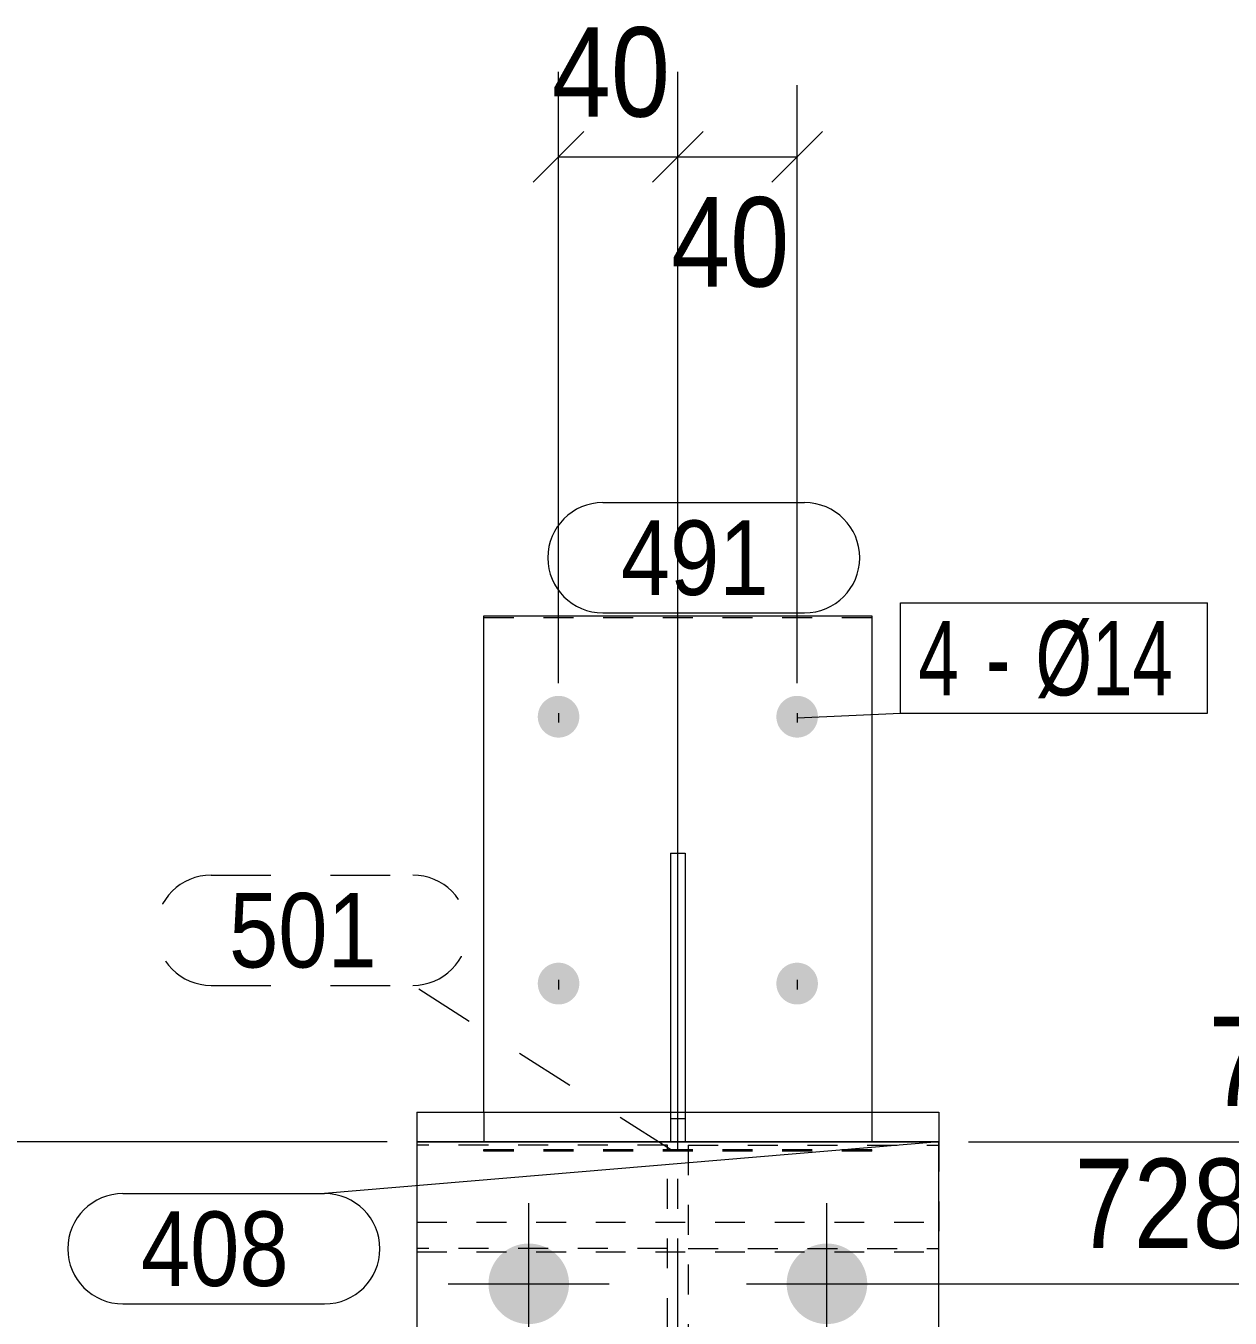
# Model space of a CAD drawing. Header units: millimetres. Extents: x 2 to 579, y 1 to 405.
# Drawn here: x 69.8 to 110.19, y 337.24 to 380.59 of the extents above; entities that cross this region are included whole.
import ezdxf

# ---------------------------------------------------------------- set-up
doc = ezdxf.new("R2010")
doc.units = ezdxf.units.MM
for name, pattern in [('XKITLINE00', [0]), ('XKITLINE01', [4, 1, -1, 1, -1]), ('XKITLINE02', [4, 2, -2]), ('XKITLINE03', [6, 3, -1, 1, -1])]:
    doc.linetypes.add(name, pattern=pattern)
for name, color, linetype, lineweight in [('Bolt', 3, 'Continuous', 0), ('BoltMark', 7, 'Continuous', 0), ('Dimensions', 7, 'Continuous', 0), ('Part', 2, 'Continuous', 0), ('PartMark', 7, 'Continuous', 0)]:
    doc.layers.add(name, color=color, linetype=linetype, lineweight=lineweight)
doc.styles.add('ARIAL', font='ARIAL.TTF')
doc.styles.add('ARIAL_NARROW', font='ARIALN.TTF')

# ---------------------------------------------------------------- blocks, each defined once
blk = doc.blocks.new('*A18')
at = {"layer": 'Bolt'}
for points in [[(85.317, 338.429), (85.318, 338.462), (85.32, 338.495), (85.323, 338.528), (85.327, 338.561), (85.331, 338.593), (85.336, 338.626), (85.342, 338.659), (85.349, 338.691), (85.357, 338.723), (85.365, 338.755), (85.375, 338.787), (85.385, 338.819), (85.395, 338.85), (85.407, 338.881), (85.419, 338.912), (85.432, 338.942), (85.446, 338.973), (85.461, 339.002), (85.476, 339.032), (85.492, 339.061), (85.509, 339.089), (85.526, 339.118), (85.544, 339.145), (85.563, 339.173), (85.582, 339.2), (85.602, 339.226), (85.623, 339.252), (85.644, 339.277), (85.666, 339.302), (85.689, 339.326), (85.712, 339.35), (85.736, 339.373), (85.76, 339.396), (85.785, 339.418), (85.81, 339.439), (85.836, 339.46), (85.862, 339.48), (85.889, 339.499), (85.916, 339.518), (85.944, 339.536), (85.972, 339.553), (86.001, 339.57), (86.03, 339.586), (86.059, 339.601), (86.089, 339.616), (86.119, 339.63), (86.15, 339.643), (86.181, 339.655), (86.212, 339.666), (86.243, 339.677), (86.275, 339.687), (86.306, 339.696), (86.338, 339.705), (86.371, 339.713), (86.403, 339.719), (86.436, 339.726), (86.468, 339.731), (86.501, 339.735), (86.534, 339.739), (86.567, 339.742), (86.6, 339.744), (86.633, 339.745), (86.666, 339.745), (86.7, 339.745), (86.733, 339.744), (86.766, 339.742), (86.799, 339.739), (86.832, 339.735), (86.865, 339.731), (86.897, 339.726), (86.93, 339.719), (86.962, 339.713), (86.994, 339.705), (87.027, 339.696), (87.058, 339.687), (87.09, 339.677), (87.121, 339.666), (87.152, 339.655), (87.183, 339.643), (87.214, 339.63), (87.244, 339.616), (87.273, 339.601), (87.303, 339.586), (87.332, 339.57), (87.361, 339.553), (87.389, 339.536), (87.416, 339.518), (87.444, 339.499), (87.471, 339.48), (87.497, 339.46), (87.523, 339.439), (87.548, 339.418), (87.573, 339.396), (87.597, 339.373), (87.621, 339.35), (87.644, 339.326), (87.667, 339.302), (87.689, 339.277), (87.71, 339.252), (87.731, 339.226), (87.751, 339.2), (87.77, 339.173), (87.789, 339.145), (87.807, 339.118), (87.824, 339.089), (87.841, 339.061), (87.857, 339.032), (87.872, 339.002), (87.887, 338.973), (87.901, 338.942), (87.914, 338.912), (87.926, 338.881), (87.938, 338.85), (87.948, 338.819), (87.958, 338.787), (87.968, 338.755), (87.976, 338.723), (87.984, 338.691), (87.991, 338.659), (87.997, 338.626), (88.002, 338.593), (88.006, 338.561), (88.01, 338.528), (88.013, 338.495), (88.015, 338.462), (88.016, 338.429), (88.016, 338.395), (88.016, 338.362), (88.015, 338.329), (88.013, 338.296), (88.01, 338.263), (88.006, 338.23), (88.002, 338.197), (87.997, 338.165), (87.991, 338.132), (87.984, 338.1), (87.976, 338.067), (87.968, 338.035), (87.958, 338.004), (87.948, 337.972), (87.938, 337.941), (87.926, 337.91), (87.914, 337.879), (87.901, 337.848), (87.887, 337.818), (87.872, 337.788), (87.857, 337.759), (87.841, 337.73), (87.824, 337.701), (87.807, 337.673), (87.789, 337.645), (87.77, 337.618), (87.751, 337.591), (87.731, 337.565), (87.71, 337.539), (87.689, 337.514), (87.667, 337.489), (87.644, 337.465), (87.621, 337.441), (87.597, 337.418), (87.573, 337.395), (87.548, 337.373), (87.523, 337.352), (87.497, 337.331), (87.471, 337.311), (87.444, 337.292), (87.416, 337.273), (87.389, 337.255), (87.361, 337.237), (87.332, 337.221), (87.303, 337.205), (87.273, 337.19), (87.244, 337.175), (87.214, 337.161), (87.183, 337.148), (87.152, 337.136), (87.121, 337.124), (87.09, 337.114), (87.058, 337.104), (87.027, 337.094), (86.994, 337.086), (86.962, 337.078), (86.93, 337.071), (86.897, 337.065), (86.865, 337.06), (86.832, 337.056), (86.799, 337.052), (86.766, 337.049), (86.733, 337.047), (86.7, 337.046), (86.666, 337.045), (86.633, 337.046), (86.6, 337.047), (86.567, 337.049), (86.534, 337.052), (86.501, 337.056), (86.468, 337.06), (86.436, 337.065), (86.403, 337.071), (86.371, 337.078), (86.338, 337.086), (86.306, 337.094), (86.275, 337.104), (86.243, 337.114), (86.212, 337.124), (86.181, 337.136), (86.15, 337.148), (86.119, 337.161), (86.089, 337.175), (86.059, 337.19), (86.03, 337.205), (86.001, 337.221), (85.972, 337.237), (85.944, 337.255), (85.916, 337.273), (85.889, 337.292), (85.862, 337.311), (85.836, 337.331), (85.81, 337.352), (85.785, 337.373), (85.76, 337.395), (85.736, 337.418), (85.712, 337.441), (85.689, 337.465), (85.666, 337.489), (85.644, 337.514), (85.623, 337.539), (85.602, 337.565), (85.582, 337.591), (85.563, 337.618), (85.544, 337.645), (85.526, 337.673), (85.509, 337.701), (85.492, 337.73), (85.476, 337.759), (85.461, 337.788), (85.446, 337.818), (85.432, 337.848), (85.419, 337.879), (85.407, 337.91), (85.395, 337.941), (85.385, 337.972), (85.375, 338.004), (85.365, 338.035), (85.357, 338.067), (85.349, 338.1), (85.342, 338.132), (85.336, 338.165), (85.331, 338.197), (85.327, 338.23), (85.323, 338.263), (85.32, 338.296), (85.318, 338.329), (85.317, 338.362), (85.316, 338.395)], [(95.317, 338.429), (95.318, 338.462), (95.32, 338.495), (95.323, 338.528), (95.327, 338.561), (95.331, 338.593), (95.336, 338.626), (95.342, 338.659), (95.349, 338.691), (95.357, 338.723), (95.365, 338.755), (95.375, 338.787), (95.385, 338.819), (95.395, 338.85), (95.407, 338.881), (95.419, 338.912), (95.432, 338.942), (95.446, 338.973), (95.461, 339.002), (95.476, 339.032), (95.492, 339.061), (95.509, 339.089), (95.526, 339.118), (95.544, 339.145), (95.563, 339.173), (95.582, 339.2), (95.602, 339.226), (95.623, 339.252), (95.644, 339.277), (95.666, 339.302), (95.689, 339.326), (95.712, 339.35), (95.736, 339.373), (95.76, 339.396), (95.785, 339.418), (95.81, 339.439), (95.836, 339.46), (95.862, 339.48), (95.889, 339.499), (95.916, 339.518), (95.944, 339.536), (95.972, 339.553), (96.001, 339.57), (96.03, 339.586), (96.059, 339.601), (96.089, 339.616), (96.119, 339.63), (96.15, 339.643), (96.181, 339.655), (96.212, 339.666), (96.243, 339.677), (96.275, 339.687), (96.306, 339.696), (96.338, 339.705), (96.371, 339.713), (96.403, 339.719), (96.436, 339.726), (96.468, 339.731), (96.501, 339.735), (96.534, 339.739), (96.567, 339.742), (96.6, 339.744), (96.633, 339.745), (96.666, 339.745), (96.7, 339.745), (96.733, 339.744), (96.766, 339.742), (96.799, 339.739), (96.832, 339.735), (96.865, 339.731), (96.897, 339.726), (96.93, 339.719), (96.962, 339.713), (96.994, 339.705), (97.027, 339.696), (97.058, 339.687), (97.09, 339.677), (97.121, 339.666), (97.152, 339.655), (97.183, 339.643), (97.214, 339.63), (97.244, 339.616), (97.273, 339.601), (97.303, 339.586), (97.332, 339.57), (97.361, 339.553), (97.389, 339.536), (97.416, 339.518), (97.444, 339.499), (97.471, 339.48), (97.497, 339.46), (97.523, 339.439), (97.548, 339.418), (97.573, 339.396), (97.597, 339.373), (97.621, 339.35), (97.644, 339.326), (97.667, 339.302), (97.689, 339.277), (97.71, 339.252), (97.731, 339.226), (97.751, 339.2), (97.77, 339.173), (97.789, 339.145), (97.807, 339.118), (97.824, 339.089), (97.841, 339.061), (97.857, 339.032), (97.872, 339.002), (97.887, 338.973), (97.901, 338.942), (97.914, 338.912), (97.926, 338.881), (97.938, 338.85), (97.948, 338.819), (97.958, 338.787), (97.968, 338.755), (97.976, 338.723), (97.984, 338.691), (97.991, 338.659), (97.997, 338.626), (98.002, 338.593), (98.006, 338.561), (98.01, 338.528), (98.013, 338.495), (98.015, 338.462), (98.016, 338.429), (98.016, 338.395), (98.016, 338.362), (98.015, 338.329), (98.013, 338.296), (98.01, 338.263), (98.006, 338.23), (98.002, 338.197), (97.997, 338.165), (97.991, 338.132), (97.984, 338.1), (97.976, 338.067), (97.968, 338.035), (97.958, 338.004), (97.948, 337.972), (97.938, 337.941), (97.926, 337.91), (97.914, 337.879), (97.901, 337.848), (97.887, 337.818), (97.872, 337.788), (97.857, 337.759), (97.841, 337.73), (97.824, 337.701), (97.807, 337.673), (97.789, 337.645), (97.77, 337.618), (97.751, 337.591), (97.731, 337.565), (97.71, 337.539), (97.689, 337.514), (97.667, 337.489), (97.644, 337.465), (97.621, 337.441), (97.597, 337.418), (97.573, 337.395), (97.548, 337.373), (97.523, 337.352), (97.497, 337.331), (97.471, 337.311), (97.444, 337.292), (97.416, 337.273), (97.389, 337.255), (97.361, 337.237), (97.332, 337.221), (97.303, 337.205), (97.273, 337.19), (97.244, 337.175), (97.214, 337.161), (97.183, 337.148), (97.152, 337.136), (97.121, 337.124), (97.09, 337.114), (97.058, 337.104), (97.027, 337.094), (96.994, 337.086), (96.962, 337.078), (96.93, 337.071), (96.897, 337.065), (96.865, 337.06), (96.832, 337.056), (96.799, 337.052), (96.766, 337.049), (96.733, 337.047), (96.7, 337.046), (96.666, 337.045), (96.633, 337.046), (96.6, 337.047), (96.567, 337.049), (96.534, 337.052), (96.501, 337.056), (96.468, 337.06), (96.436, 337.065), (96.403, 337.071), (96.371, 337.078), (96.338, 337.086), (96.306, 337.094), (96.275, 337.104), (96.243, 337.114), (96.212, 337.124), (96.181, 337.136), (96.15, 337.148), (96.119, 337.161), (96.089, 337.175), (96.059, 337.19), (96.03, 337.205), (96.001, 337.221), (95.972, 337.237), (95.944, 337.255), (95.916, 337.273), (95.889, 337.292), (95.862, 337.311), (95.836, 337.331), (95.81, 337.352), (95.785, 337.373), (95.76, 337.395), (95.736, 337.418), (95.712, 337.441), (95.689, 337.465), (95.666, 337.489), (95.644, 337.514), (95.623, 337.539), (95.602, 337.565), (95.582, 337.591), (95.563, 337.618), (95.544, 337.645), (95.526, 337.673), (95.509, 337.701), (95.492, 337.73), (95.476, 337.759), (95.461, 337.788), (95.446, 337.818), (95.432, 337.848), (95.419, 337.879), (95.407, 337.91), (95.395, 337.941), (95.385, 337.972), (95.375, 338.004), (95.365, 338.035), (95.357, 338.067), (95.349, 338.1), (95.342, 338.132), (95.336, 338.165), (95.331, 338.197), (95.327, 338.23), (95.323, 338.263), (95.32, 338.296), (95.318, 338.329), (95.317, 338.362), (95.316, 338.395)]]:
    blk.add_hatch(color=3, dxfattribs=at).paths.add_polyline_path(points, flags=17)
at = {"layer": 'Bolt', "color": 3, "linetype": 'XKITLINE00', "lineweight": 0}
for p, q in [((86.666, 335.695), (86.666, 341.095)), ((96.666, 335.695), (96.666, 341.095)), ((83.966, 338.395), (89.366, 338.395)), ((93.966, 338.395), (99.366, 338.395))]:
    blk.add_line(p, q, dxfattribs=at)
blk = doc.blocks.new('*A20')
at = {"layer": 'Bolt'}
for points in [[(88.362, 357.38), (88.359, 357.346), (88.355, 357.312), (88.349, 357.278), (88.342, 357.245), (88.333, 357.212), (88.322, 357.179), (88.31, 357.147), (88.296, 357.115), (88.28, 357.085), (88.264, 357.055), (88.245, 357.026), (88.226, 356.998), (88.205, 356.971), (88.182, 356.945), (88.159, 356.92), (88.134, 356.896), (88.108, 356.874), (88.081, 356.852), (88.053, 356.833), (88.024, 356.814), (87.995, 356.797), (87.964, 356.782), (87.933, 356.768), (87.901, 356.756), (87.869, 356.745), (87.836, 356.736), (87.802, 356.728), (87.769, 356.722), (87.735, 356.718), (87.701, 356.716), (87.666, 356.715), (87.632, 356.716), (87.598, 356.718), (87.564, 356.722), (87.531, 356.728), (87.497, 356.736), (87.464, 356.745), (87.432, 356.756), (87.4, 356.768), (87.369, 356.782), (87.338, 356.797), (87.309, 356.814), (87.28, 356.833), (87.252, 356.852), (87.225, 356.874), (87.199, 356.896), (87.174, 356.92), (87.151, 356.945), (87.128, 356.971), (87.107, 356.998), (87.088, 357.026), (87.069, 357.055), (87.053, 357.085), (87.037, 357.115), (87.023, 357.147), (87.011, 357.179), (87, 357.212), (86.991, 357.245), (86.984, 357.278), (86.978, 357.312), (86.974, 357.346), (86.971, 357.38), (86.97, 357.415), (86.971, 357.449), (86.974, 357.483), (86.978, 357.517), (86.984, 357.551), (86.991, 357.585), (87, 357.618), (87.011, 357.651), (87.023, 357.683), (87.037, 357.714), (87.053, 357.745), (87.069, 357.775), (87.088, 357.804), (87.107, 357.832), (87.128, 357.859), (87.151, 357.885), (87.174, 357.91), (87.199, 357.933), (87.225, 357.956), (87.252, 357.977), (87.28, 357.997), (87.309, 358.015), (87.338, 358.032), (87.369, 358.048), (87.4, 358.061), (87.432, 358.074), (87.464, 358.085), (87.497, 358.094), (87.531, 358.101), (87.564, 358.107), (87.598, 358.111), (87.632, 358.114), (87.666, 358.115), (87.701, 358.114), (87.735, 358.111), (87.769, 358.107), (87.802, 358.101), (87.836, 358.094), (87.869, 358.085), (87.901, 358.074), (87.933, 358.061), (87.964, 358.048), (87.995, 358.032), (88.024, 358.015), (88.053, 357.997), (88.081, 357.977), (88.108, 357.956), (88.134, 357.933), (88.159, 357.91), (88.182, 357.885), (88.205, 357.859), (88.226, 357.832), (88.245, 357.804), (88.264, 357.775), (88.28, 357.745), (88.296, 357.714), (88.31, 357.683), (88.322, 357.651), (88.333, 357.618), (88.342, 357.585), (88.349, 357.551), (88.355, 357.517), (88.359, 357.483), (88.362, 357.449), (88.363, 357.415)], [(96.362, 357.38), (96.359, 357.346), (96.355, 357.312), (96.349, 357.278), (96.342, 357.245), (96.333, 357.212), (96.322, 357.179), (96.31, 357.147), (96.296, 357.115), (96.28, 357.085), (96.264, 357.055), (96.245, 357.026), (96.226, 356.998), (96.205, 356.971), (96.182, 356.945), (96.159, 356.92), (96.134, 356.896), (96.108, 356.874), (96.081, 356.852), (96.053, 356.833), (96.024, 356.814), (95.995, 356.797), (95.964, 356.782), (95.933, 356.768), (95.901, 356.756), (95.869, 356.745), (95.836, 356.736), (95.802, 356.728), (95.769, 356.722), (95.735, 356.718), (95.701, 356.716), (95.666, 356.715), (95.632, 356.716), (95.598, 356.718), (95.564, 356.722), (95.531, 356.728), (95.497, 356.736), (95.464, 356.745), (95.432, 356.756), (95.4, 356.768), (95.369, 356.782), (95.338, 356.797), (95.309, 356.814), (95.28, 356.833), (95.252, 356.852), (95.225, 356.874), (95.199, 356.896), (95.174, 356.92), (95.151, 356.945), (95.128, 356.971), (95.107, 356.998), (95.088, 357.026), (95.069, 357.055), (95.053, 357.085), (95.037, 357.115), (95.023, 357.147), (95.011, 357.179), (95, 357.212), (94.991, 357.245), (94.984, 357.278), (94.978, 357.312), (94.974, 357.346), (94.971, 357.38), (94.97, 357.415), (94.971, 357.449), (94.974, 357.483), (94.978, 357.517), (94.984, 357.551), (94.991, 357.585), (95, 357.618), (95.011, 357.651), (95.023, 357.683), (95.037, 357.714), (95.053, 357.745), (95.069, 357.775), (95.088, 357.804), (95.107, 357.832), (95.128, 357.859), (95.151, 357.885), (95.174, 357.91), (95.199, 357.933), (95.225, 357.956), (95.252, 357.977), (95.28, 357.997), (95.309, 358.015), (95.338, 358.032), (95.369, 358.048), (95.4, 358.061), (95.432, 358.074), (95.464, 358.085), (95.497, 358.094), (95.531, 358.101), (95.564, 358.107), (95.598, 358.111), (95.632, 358.114), (95.666, 358.115), (95.701, 358.114), (95.735, 358.111), (95.769, 358.107), (95.802, 358.101), (95.836, 358.094), (95.869, 358.085), (95.901, 358.074), (95.933, 358.061), (95.964, 358.048), (95.995, 358.032), (96.024, 358.015), (96.053, 357.997), (96.081, 357.977), (96.108, 357.956), (96.134, 357.933), (96.159, 357.91), (96.182, 357.885), (96.205, 357.859), (96.226, 357.832), (96.245, 357.804), (96.264, 357.775), (96.28, 357.745), (96.296, 357.714), (96.31, 357.683), (96.322, 357.651), (96.333, 357.618), (96.342, 357.585), (96.349, 357.551), (96.355, 357.517), (96.359, 357.483), (96.362, 357.449), (96.363, 357.415)], [(88.362, 348.43), (88.359, 348.396), (88.355, 348.362), (88.349, 348.328), (88.342, 348.294), (88.333, 348.261), (88.322, 348.229), (88.31, 348.196), (88.296, 348.165), (88.28, 348.134), (88.264, 348.105), (88.245, 348.075), (88.226, 348.047), (88.205, 348.02), (88.182, 347.994), (88.159, 347.969), (88.134, 347.946), (88.108, 347.923), (88.081, 347.902), (88.053, 347.882), (88.024, 347.864), (87.995, 347.847), (87.964, 347.832), (87.933, 347.818), (87.901, 347.805), (87.869, 347.795), (87.836, 347.785), (87.802, 347.778), (87.769, 347.772), (87.735, 347.768), (87.701, 347.765), (87.666, 347.764), (87.632, 347.765), (87.598, 347.768), (87.564, 347.772), (87.531, 347.778), (87.497, 347.785), (87.464, 347.795), (87.432, 347.805), (87.4, 347.818), (87.369, 347.832), (87.338, 347.847), (87.309, 347.864), (87.28, 347.882), (87.252, 347.902), (87.225, 347.923), (87.199, 347.946), (87.174, 347.969), (87.151, 347.994), (87.128, 348.02), (87.107, 348.047), (87.088, 348.075), (87.069, 348.105), (87.053, 348.134), (87.037, 348.165), (87.023, 348.196), (87.011, 348.229), (87, 348.261), (86.991, 348.294), (86.984, 348.328), (86.978, 348.362), (86.974, 348.396), (86.971, 348.43), (86.97, 348.464), (86.971, 348.499), (86.974, 348.533), (86.978, 348.567), (86.984, 348.601), (86.991, 348.634), (87, 348.668), (87.011, 348.7), (87.023, 348.732), (87.037, 348.764), (87.053, 348.794), (87.069, 348.824), (87.088, 348.853), (87.107, 348.881), (87.128, 348.908), (87.151, 348.934), (87.174, 348.959), (87.199, 348.983), (87.225, 349.005), (87.252, 349.027), (87.28, 349.046), (87.309, 349.065), (87.338, 349.082), (87.369, 349.097), (87.4, 349.111), (87.432, 349.123), (87.464, 349.134), (87.497, 349.143), (87.531, 349.151), (87.564, 349.157), (87.598, 349.161), (87.632, 349.164), (87.666, 349.164), (87.701, 349.164), (87.735, 349.161), (87.769, 349.157), (87.802, 349.151), (87.836, 349.143), (87.869, 349.134), (87.901, 349.123), (87.933, 349.111), (87.964, 349.097), (87.995, 349.082), (88.024, 349.065), (88.053, 349.046), (88.081, 349.027), (88.108, 349.005), (88.134, 348.983), (88.159, 348.959), (88.182, 348.934), (88.205, 348.908), (88.226, 348.881), (88.245, 348.853), (88.264, 348.824), (88.28, 348.794), (88.296, 348.764), (88.31, 348.732), (88.322, 348.7), (88.333, 348.668), (88.342, 348.634), (88.349, 348.601), (88.355, 348.567), (88.359, 348.533), (88.362, 348.499), (88.363, 348.464)], [(96.362, 348.43), (96.359, 348.396), (96.355, 348.362), (96.349, 348.328), (96.342, 348.294), (96.333, 348.261), (96.322, 348.229), (96.31, 348.196), (96.296, 348.165), (96.28, 348.134), (96.264, 348.105), (96.245, 348.075), (96.226, 348.047), (96.205, 348.02), (96.182, 347.994), (96.159, 347.969), (96.134, 347.946), (96.108, 347.923), (96.081, 347.902), (96.053, 347.882), (96.024, 347.864), (95.995, 347.847), (95.964, 347.832), (95.933, 347.818), (95.901, 347.805), (95.869, 347.795), (95.836, 347.785), (95.802, 347.778), (95.769, 347.772), (95.735, 347.768), (95.701, 347.765), (95.666, 347.764), (95.632, 347.765), (95.598, 347.768), (95.564, 347.772), (95.531, 347.778), (95.497, 347.785), (95.464, 347.795), (95.432, 347.805), (95.4, 347.818), (95.369, 347.832), (95.338, 347.847), (95.309, 347.864), (95.28, 347.882), (95.252, 347.902), (95.225, 347.923), (95.199, 347.946), (95.174, 347.969), (95.151, 347.994), (95.128, 348.02), (95.107, 348.047), (95.088, 348.075), (95.069, 348.105), (95.053, 348.134), (95.037, 348.165), (95.023, 348.196), (95.011, 348.229), (95, 348.261), (94.991, 348.294), (94.984, 348.328), (94.978, 348.362), (94.974, 348.396), (94.971, 348.43), (94.97, 348.464), (94.971, 348.499), (94.974, 348.533), (94.978, 348.567), (94.984, 348.601), (94.991, 348.634), (95, 348.668), (95.011, 348.7), (95.023, 348.732), (95.037, 348.764), (95.053, 348.794), (95.069, 348.824), (95.088, 348.853), (95.107, 348.881), (95.128, 348.908), (95.151, 348.934), (95.174, 348.959), (95.199, 348.983), (95.225, 349.005), (95.252, 349.027), (95.28, 349.046), (95.309, 349.065), (95.338, 349.082), (95.369, 349.097), (95.4, 349.111), (95.432, 349.123), (95.464, 349.134), (95.497, 349.143), (95.531, 349.151), (95.564, 349.157), (95.598, 349.161), (95.632, 349.164), (95.666, 349.164), (95.701, 349.164), (95.735, 349.161), (95.769, 349.157), (95.802, 349.151), (95.836, 349.143), (95.869, 349.134), (95.901, 349.123), (95.933, 349.111), (95.964, 349.097), (95.995, 349.082), (96.024, 349.065), (96.053, 349.046), (96.081, 349.027), (96.108, 349.005), (96.134, 348.983), (96.159, 348.959), (96.182, 348.934), (96.205, 348.908), (96.226, 348.881), (96.245, 348.853), (96.264, 348.824), (96.28, 348.794), (96.296, 348.764), (96.31, 348.732), (96.322, 348.7), (96.333, 348.668), (96.342, 348.634), (96.349, 348.601), (96.355, 348.567), (96.359, 348.533), (96.362, 348.499), (96.363, 348.464)]]:
    blk.add_hatch(color=3, dxfattribs=at).paths.add_polyline_path(points, flags=17)
at = {"layer": 'Bolt', "color": 3, "linetype": 'XKITLINE00', "lineweight": 0}
for p, q in [((87.666, 357.536), (87.666, 357.222)), ((95.666, 357.536), (95.666, 357.222)), ((87.666, 348.586), (87.666, 348.271)), ((95.666, 348.586), (95.666, 348.271))]:
    blk.add_line(p, q, dxfattribs=at)
blk = doc.blocks.new('*A22')
at = {"layer": 'Part', "color": 7, "linetype": 'XKITLINE03', "lineweight": 0}
blk.add_line((91.666, 198.915), (91.666, 351.312), dxfattribs=at)
at = {"layer": 'Part', "color": 2, "linetype": 'XKITLINE00', "lineweight": 0}
for p, q in [((100.416, 343.158), (82.916, 343.158)), ((82.916, 343.158), (82.916, 198.915)), ((100.416, 198.915), (100.416, 343.158))]:
    blk.add_line(p, q, dxfattribs=at)
at = {"layer": 'Part', "color": 7, "linetype": 'XKITLINE01', "lineweight": 0}
for p, q in [((91.316, 343.042), (82.916, 343.042)), ((91.316, 198.915), (91.316, 343.042)), ((92.016, 343.042), (92.016, 198.915)), ((92.016, 343.042), (100.416, 343.042)), ((91.316, 339.582), (82.916, 339.582)), ((82.916, 339.466), (100.416, 339.466)), ((92.016, 339.582), (100.416, 339.582))]:
    blk.add_line(p, q, dxfattribs=at)
blk = doc.blocks.new('*A24')
at = {"layer": 'Part', "color": 2, "linetype": 'XKITLINE00', "lineweight": 0}
for p, q in [((85.166, 344.152), (85.166, 360.796)), ((85.166, 360.796), (98.166, 360.796)), ((98.166, 360.796), (98.166, 344.152))]:
    blk.add_line(p, q, dxfattribs=at)
at = {"layer": 'Part', "color": 7, "linetype": 'XKITLINE01', "lineweight": 0}
for p, q in [((85.166, 360.744), (98.166, 360.744)), ((85.166, 344.152), (85.166, 342.843)), ((98.166, 344.152), (98.166, 342.843)), ((85.166, 342.895), (98.166, 342.895)), ((85.166, 342.843), (85.166, 342.895)), ((98.166, 342.843), (85.166, 342.843)), ((98.166, 342.843), (98.166, 342.895))]:
    blk.add_line(p, q, dxfattribs=at)
blk = doc.blocks.new('*A25')
at = {"layer": 'Part', "color": 2, "linetype": 'XKITLINE00', "lineweight": 0}
for p, q in [((91.416, 352.84), (91.416, 344.152)), ((91.416, 352.84), (91.916, 352.84)), ((91.916, 352.84), (91.916, 344.152))]:
    blk.add_line(p, q, dxfattribs=at)
at = {"layer": 'Part', "color": 7, "linetype": 'XKITLINE01', "lineweight": 0}
for p, q in [((91.416, 344.152), (91.416, 342.895)), ((91.916, 344.152), (91.916, 342.895)), ((91.416, 343.944), (91.916, 343.944)), ((91.416, 342.895), (91.916, 342.895))]:
    blk.add_line(p, q, dxfattribs=at)
blk = doc.blocks.new('*A26')
at = {"layer": 'Part', "color": 2, "linetype": 'XKITLINE00', "lineweight": 0}
for p, q in [((82.916, 344.152), (82.916, 343.158)), ((82.916, 344.152), (100.416, 344.152)), ((100.416, 344.152), (100.416, 343.158)), ((82.916, 343.158), (100.416, 343.158))]:
    blk.add_line(p, q, dxfattribs=at)
at = {"layer": 'Part', "color": 7, "linetype": 'XKITLINE01', "lineweight": 0}
for p, q in [((82.916, 343.158), (82.916, 339.466)), ((100.416, 343.158), (100.416, 339.466)), ((82.916, 340.461), (100.416, 340.461)), ((82.916, 339.466), (100.416, 339.466))]:
    blk.add_line(p, q, dxfattribs=at)
blk = doc.blocks.new('*A82')
at = {"layer": 'Dimensions', "color": 7, "linetype": 'XKITLINE00', "lineweight": 0}
for p, q in [((87.666, 358.536), (87.666, 379.041)), ((91.666, 344.158), (91.666, 379.041)), ((88.515, 377.04), (86.818, 375.343)), ((92.515, 377.04), (90.818, 375.343)), ((87.666, 376.191), (91.666, 376.191))]:
    blk.add_line(p, q, dxfattribs=at)
at = {"layer": 'Dimensions', "color": 3}
for p in [(87.666, 376.191), (91.666, 376.191)]:
    blk.add_point(p, dxfattribs=at)
at = {"layer": 'Dimensions', "color": 3, "style": 'ARIAL', "width": 0.85}
blk.add_text('40', height=3, dxfattribs=at).set_placement((87.441, 377.541))
blk = doc.blocks.new('*A83')
at = {"layer": 'Dimensions', "color": 7, "linetype": 'XKITLINE00', "lineweight": 0}
for p, q in [((91.666, 344.158), (91.666, 378.591)), ((95.666, 358.536), (95.666, 378.591)), ((92.515, 377.04), (90.818, 375.343)), ((96.515, 377.04), (94.818, 375.343)), ((91.666, 376.191), (95.666, 376.191))]:
    blk.add_line(p, q, dxfattribs=at)
at = {"layer": 'Dimensions', "color": 3}
for p in [(91.666, 376.191), (95.666, 376.191)]:
    blk.add_point(p, dxfattribs=at)
at = {"layer": 'Dimensions', "color": 3, "style": 'ARIAL', "width": 0.85}
blk.add_text('40', height=3, dxfattribs=at).set_placement((91.441, 371.841))
blk = doc.blocks.new('*A85')
at = {"layer": 'Dimensions', "color": 7, "linetype": 'XKITLINE00', "lineweight": 0}
for p, q in [((54.818, 344.006), (56.515, 342.309)), ((81.916, 343.158), (52.816, 343.158)), ((55.666, 310.707), (55.666, 343.158)), ((54.818, 311.555), (56.515, 309.858)), ((75.316, 310.707), (52.816, 310.707))]:
    blk.add_line(p, q, dxfattribs=at)
at = {"layer": 'Dimensions', "color": 3}
for p in [(55.666, 343.158), (55.666, 310.707)]:
    blk.add_point(p, dxfattribs=at)
at = {"layer": 'Dimensions', "color": 3, "style": 'ARIAL', "width": 0.85}
blk.add_text('7334', height=3, dxfattribs=at).set_placement((56.966, 344.358))
blk.add_text('325', height=3, rotation=90.0002, dxfattribs=at).set_placement((54.316, 323.595))
blk = doc.blocks.new('*A87')
at = {"layer": 'Dimensions', "color": 7, "linetype": 'XKITLINE00', "lineweight": 0}
blk.add_line((101.416, 343.158), (134.066, 343.158), dxfattribs=at)
blk = doc.blocks.new('*A93')
at = {"layer": 'Dimensions', "color": 7, "linetype": 'XKITLINE00', "lineweight": 0}
for p, q in [((118.818, 339.244), (120.515, 337.547)), ((97.666, 338.395), (122.066, 338.395)), ((119.666, 330.395), (119.666, 338.395)), ((118.818, 331.244), (120.515, 329.547)), ((97.666, 330.395), (122.066, 330.395))]:
    blk.add_line(p, q, dxfattribs=at)
at = {"layer": 'Dimensions', "color": 3}
for p in [(119.666, 338.395), (119.666, 330.395)]:
    blk.add_point(p, dxfattribs=at)
at = {"layer": 'Dimensions', "color": 3, "style": 'ARIAL', "width": 0.85}
blk.add_text('7286', height=3, dxfattribs=at).set_placement((104.966, 339.595))
blk.add_text('80', height=3, rotation=90.0002, dxfattribs=at).set_placement((118.316, 332.17))
blk = doc.blocks.new('*A94')
at = {"layer": 'Dimensions', "color": 7, "linetype": 'XKITLINE00', "lineweight": 0}
for p, q in [((118.818, 344.006), (120.515, 342.309)), ((101.416, 343.158), (122.066, 343.158)), ((119.666, 338.395), (119.666, 343.158)), ((118.818, 339.244), (120.515, 337.547)), ((97.666, 338.395), (122.066, 338.395))]:
    blk.add_line(p, q, dxfattribs=at)
at = {"layer": 'Dimensions', "color": 3}
for p in [(119.666, 343.158), (119.666, 338.395)]:
    blk.add_point(p, dxfattribs=at)
at = {"layer": 'Dimensions', "color": 3, "style": 'ARIAL', "width": 0.85}
blk.add_text('7334', height=3, dxfattribs=at).set_placement((109.466, 344.358))
blk.add_text('48', height=3, rotation=90.0002, dxfattribs=at).set_placement((118.316, 338.551))
blk = doc.blocks.new('*A96')
at = {"layer": 'BoltMark', "color": 7, "linetype": 'XKITLINE00', "lineweight": 0}
for p, q in [((99.13, 361.229), (109.427, 361.229)), ((99.13, 357.529), (99.13, 361.229)), ((109.427, 357.529), (109.427, 361.229)), ((95.666, 357.379), (99.13, 357.529)), ((99.13, 357.529), (109.427, 357.529))]:
    blk.add_line(p, q, dxfattribs=at)
at = {"layer": 'BoltMark', "color": 3, "style": 'ARIAL_NARROW', "width": 0.85}
for s, p in [('4', (99.73, 358.129)), ('Ø14', (103.66, 358.129)), ('-', (102, 358.129))]:
    blk.add_text(s, height=2.5, dxfattribs=at).set_placement(p)
blk = doc.blocks.new('*A101')
at = {"layer": 'PartMark', "color": 7, "linetype": 'XKITLINE00', "lineweight": 0}
for p, q in [((100.416, 343.158), (79.823, 341.421)), ((73.061, 341.421), (79.823, 341.421)), ((73.061, 337.721), (79.823, 337.721))]:
    blk.add_line(p, q, dxfattribs=at)
for centre, start, end in [((73.061, 339.571), 90, 270), ((79.823, 339.571), 270, 90)]:
    blk.add_arc(centre, 1.85, start, end, dxfattribs=at)
at = {"layer": 'PartMark', "color": 3, "style": 'ARIAL', "width": 0.85}
blk.add_text('408', height=2.5, dxfattribs=at).set_placement((73.661, 338.321))
blk = doc.blocks.new('*A102')
at = {"layer": 'PartMark', "color": 7, "linetype": 'XKITLINE02', "lineweight": 0}
for p, q in [((76.017, 352.104), (82.78, 352.104)), ((76.017, 348.404), (82.78, 348.404)), ((91.416, 342.895), (82.78, 348.404))]:
    blk.add_line(p, q, dxfattribs=at)
for centre, start, end in [((76.017, 350.254), 90, 270), ((82.78, 350.254), 270, 90)]:
    blk.add_arc(centre, 1.85, start, end, dxfattribs=at)
at = {"layer": 'PartMark', "color": 3, "style": 'ARIAL', "width": 0.85}
blk.add_text('501', height=2.5, dxfattribs=at).set_placement((76.617, 349.004))
blk = doc.blocks.new('*A103')
at = {"layer": 'PartMark', "color": 7, "linetype": 'XKITLINE00', "lineweight": 0}
for p, q in [((89.154, 364.596), (95.916, 364.596)), ((89.154, 360.896), (95.916, 360.896))]:
    blk.add_line(p, q, dxfattribs=at)
for centre, start, end in [((89.154, 362.746), 90, 270), ((95.916, 362.746), 270, 90)]:
    blk.add_arc(centre, 1.85, start, end, dxfattribs=at)
at = {"layer": 'PartMark', "color": 3, "style": 'ARIAL', "width": 0.85}
blk.add_text('491', height=2.5, dxfattribs=at).set_placement((89.754, 361.496))

msp = doc.modelspace()

# ---------------------------------------------------------------- block references
at = {"lineweight": 0}
for name in ['*A82', '*A83', '*A103', '*A96', '*A24', '*A20', '*A25', '*A102', '*A85', '*A87', '*A94', '*A26', '*A101', '*A93', '*A18']:
    msp.add_blockref(name, (0, 0), dxfattribs=at)
at = {"layer": 'Part', "lineweight": 0}
msp.add_blockref('*A22', (0, 0), dxfattribs=at)

doc.saveas('drawing.dxf')
